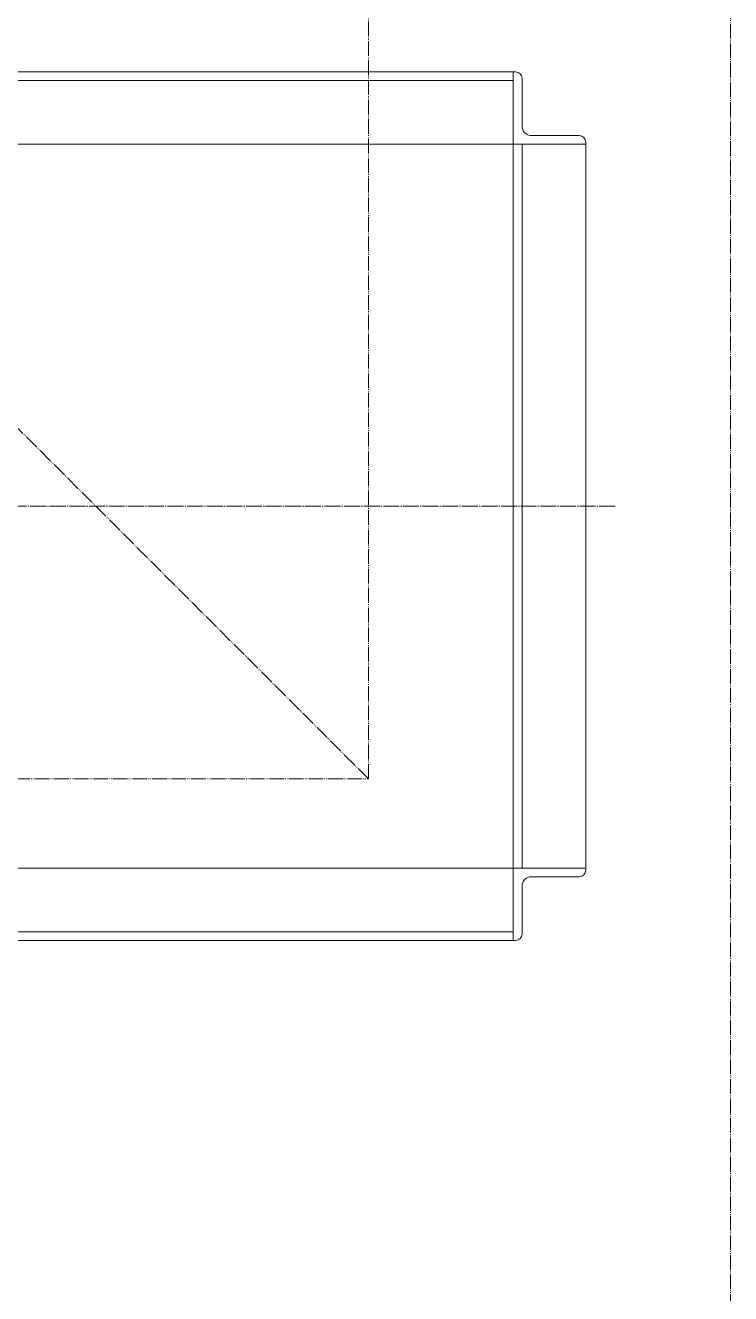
# Model space of a CAD drawing. Units: millimetres at full size. Extents: x -21196 to 21204, y -11807 to 11807.
# Drawn here: x -6087 to -5600, y -404 to 472 of the extents above; entities that cross this region are included whole.
import ezdxf

# ---------------------------------------------------------------- set-up
doc = ezdxf.new("R2010")
doc.units = ezdxf.units.MM
doc.header["$LTSCALE"] = 0.5
doc.linetypes.add('USER3', pattern=[26.999999, 20.299999, -1.7, 0.8, -1.7, 0.8, -1.7])
doc.linetypes.add('USER4', pattern=[27.1, 22, -1.7, 1.7, -1.7])
doc.layers.add('1-0_設備-5(241129配置図菊池追記(立面図).jww)(機器配置図 260128.dwg)', color=7, linetype='Continuous', lineweight=9)

msp = doc.modelspace()

# ---------------------------------------------------------------- linework, layer by layer
at = {"layer": '1-0_設備-5(241129配置図菊池追記(立面図).jww)(機器配置図 260128.dwg)', "linetype": 'USER3'}
msp.add_line((-5849.5977, -48.5752), (-6849.5977, 951.4248), dxfattribs=at)
at = {"layer": '1-0_設備-5(241129配置図菊池追記(立面図).jww)(機器配置図 260128.dwg)'}
for p, q in [((-5749.5977, 389.8529), (-5749.5977, 439.8529)), ((-5748.0977, 439.8529), (-5749.5977, 439.8529)), ((-5749.5977, 433.8528), (-6949.5977, 433.8528)), ((-5743.5977, 435.3529), (-5743.5977, 402.3529)), ((-5737.0977, 395.8529), (-5704.0977, 395.8529)), ((-5749.5977, 389.8529), (-5699.5977, 389.8529)), ((-5743.5977, -110.1471), (-5743.5977, 389.8529)), ((-5699.5977, 391.3529), (-5699.5977, 389.8529)), ((-5749.5977, -110.1471), (-5749.5977, -160.1471)), ((-5749.5977, -110.1471), (-5699.5977, -110.1471)), ((-5699.5977, -111.6471), (-5699.5977, -110.1471)), ((-5743.5977, -155.6471), (-5743.5977, -122.6471)), ((-5737.0977, -116.1471), (-5704.0977, -116.1471)), ((-5749.5977, -154.1471), (-6949.5977, -154.1471)), ((-5748.0977, -160.1471), (-5749.5977, -160.1471))]:
    msp.add_line(p, q, dxfattribs=at)
at = {"layer": '1-0_設備-5(241129配置図菊池追記(立面図).jww)(機器配置図 260128.dwg)', "linetype": 'USER4'}
msp.add_line((-5679.2917, 139.8529), (-7623.0798, 139.8529), dxfattribs=at)
at = {"layer": '1-0_設備-5(241129配置図菊池追記(立面図).jww)(機器配置図 260128.dwg)', "linetype": 'USER3'}
for points in [[(-5599.5217, 1359.8529), (-16599.5217, 1359.8529), (-16599.5217, -4640.1471), (-5599.5217, -4640.1471)], [(-5849.5977, 951.4248), (-6849.5977, 951.4248), (-6849.5977, -48.5752), (-5849.5977, -48.5752)]]:
    msp.add_lwpolyline(points, close=True, dxfattribs=at)
at = {"layer": '1-0_設備-5(241129配置図菊池追記(立面図).jww)(機器配置図 260128.dwg)'}
for points in [[(-5749.5977, 439.8529), (-6949.5977, 439.8529), (-6949.5977, 389.8529), (-5749.5977, 389.8529)], [(-5699.5977, -110.1471), (-5749.5977, -110.1471), (-5749.5977, 389.8529), (-5699.5977, 389.8529)], [(-5699.5977, -110.1471), (-5749.5977, -110.1471), (-5749.5977, 389.8529), (-5699.5977, 389.8529)], [(-5749.5977, -160.1471), (-6949.5977, -160.1471), (-6949.5977, -110.1472), (-5749.5977, -110.1472)]]:
    msp.add_lwpolyline(points, close=True, dxfattribs=at)
for points in [[(-6499.5977, 389.8529), (-6669.5977, 389.8529), (-6669.5977, 439.8529), (-5749.5977, 439.8529), (-5749.5977, 389.8529), (-6199.5977, 389.8529)], [(-6199.5977, -110.1472), (-5749.5977, -110.1472), (-5749.5977, -160.1471), (-6669.5977, -160.1471), (-6669.5977, -110.1472), (-6499.5977, -110.1472)]]:
    msp.add_lwpolyline(points, dxfattribs=at)
for centre, radius, start, end in [((-5748.0977, 435.3529), 4.5, 0, 90), ((-5737.0977, 402.3529), 6.5, 180, 270), ((-5704.0977, 391.3529), 4.5, 0, 90), ((-5704.0977, -111.6471), 4.5, 270, 0), ((-5737.0977, -122.6471), 6.5, 90, 180), ((-5748.0977, -155.6471), 4.5, 270, 0)]:
    msp.add_arc(centre, radius, start, end, dxfattribs=at)

doc.saveas('drawing.dxf')
